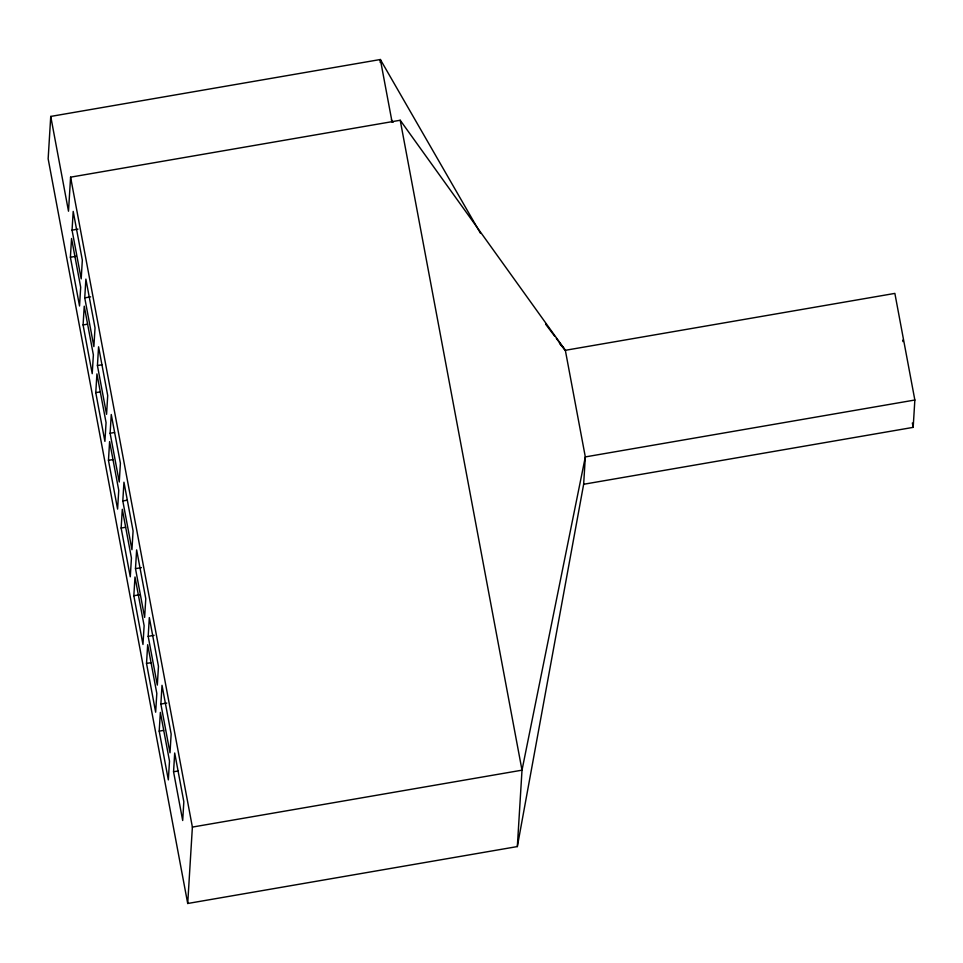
<?xml version="1.0" encoding="UTF-8"?>
<svg xmlns="http://www.w3.org/2000/svg" width="963" height="963" viewBox="0 0 963 963"><rect width="100%" height="100%" fill="white"/><g stroke="black" fill="none" stroke-linecap="round" stroke-linejoin="round"><path stroke-width="1.44" d="M50.738 116.427L48.15 158.799L187.713 903.487L517.336 846.573L583.65 484.269L585.323 456.919L565.341 350.303L400.211 120.255L70.588 177.168L68.505 211.21L50.738 116.427L380.361 59.513L480.549 233.395M70.395 257.253L71.551 238.499L80.687 287.239L79.532 305.993L70.395 257.253L76.318 256.23M72.056 230.157L73.2 211.403L82.337 260.154L81.193 278.909L72.056 230.157L77.967 229.134M83.083 324.952L84.238 306.198L93.375 354.938L92.219 373.692L83.083 324.952L87.525 324.182M84.744 297.856L85.888 279.101L95.024 327.853L93.88 346.608L84.744 297.856L90.654 296.833M95.77 392.651L96.926 373.897L106.062 422.637L104.907 441.391L95.77 392.651L100.212 391.881M97.432 365.555L98.575 346.8L107.712 395.552L106.568 414.307L97.432 365.555L101.861 364.796M108.458 460.35L109.613 441.596L118.75 490.336L117.594 509.09L108.458 460.35L112.9 459.58M110.119 433.254L111.263 414.499L120.399 463.251L119.256 482.006L110.119 433.254L114.549 432.495M121.145 528.049L122.301 509.295L131.437 558.034L130.282 576.789L121.145 528.049L125.587 527.279M122.807 500.953L123.95 482.198L133.087 530.95L131.943 549.704L122.807 500.953L127.236 500.194M133.833 595.748L134.989 576.993L144.125 625.733L142.969 644.488L133.833 595.748L139.755 594.725M135.494 568.652L136.638 549.897L145.774 598.649L144.631 617.403L135.494 568.652L141.405 567.64M146.52 663.447L147.676 644.692L156.813 693.432L155.657 712.187L146.52 663.447L150.962 662.676M148.182 636.362L149.325 617.608L158.462 666.348L157.318 685.102L148.182 636.362L154.092 635.339M159.208 731.146L160.364 712.391L169.5 761.131L168.344 779.886L159.208 731.146L163.65 730.375M160.869 704.061L162.013 685.307L171.149 734.047L170.006 752.801L160.869 704.061L166.78 703.038M173.557 771.76L174.7 753.006L183.837 801.746L182.693 820.5L173.557 771.76L177.999 770.99M187.713 903.487L192.383 827.085L70.588 177.168M380.18 62.439L380.361 59.513L392.11 122.205M517.336 846.573L522.006 770.171L585.323 456.919L914.85 400.018L894.868 293.402L565.341 350.303L559.503 343.466M583.65 484.269L913.177 427.367L914.85 400.018M192.383 827.085L522.006 770.171L400.211 120.255M391.339 119.857L393.145 122.253M545.6 324.158L554.568 336.051M556.361 338.422L565.341 350.303M912.358 422.986L913.177 427.367M902.704 340.18L902.957 341.6"/></g></svg>
